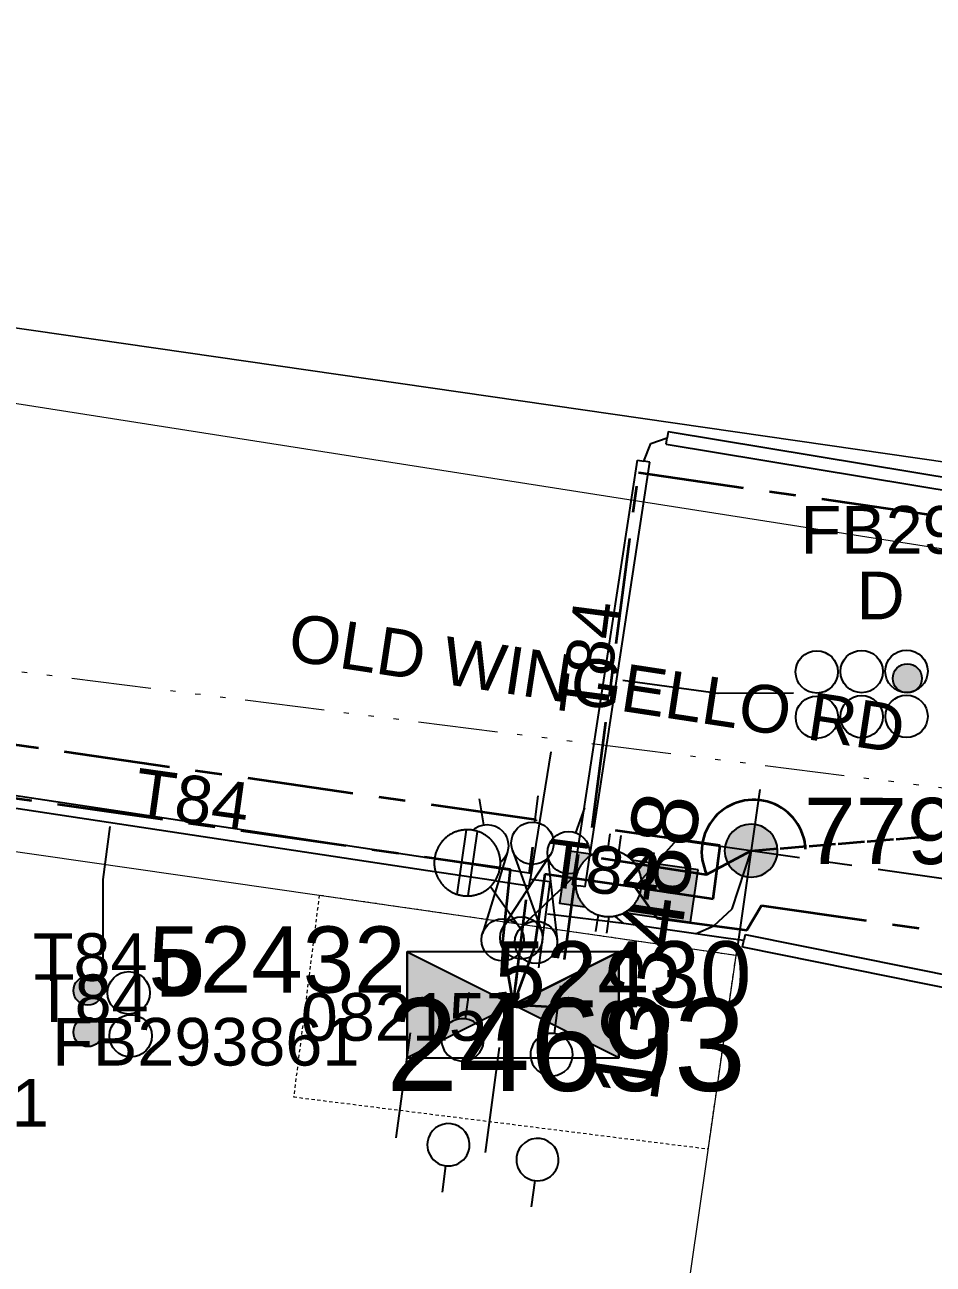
# Model space of a CAD drawing. Header units: metres. Extents: x 244561 to 254068, y 6159332 to 6162744.
# Drawn here: x 251687.08 to 251721.39, y 6162107.33 to 6162154.14 of the extents above; entities that cross this region are included whole.
import ezdxf
from ezdxf.enums import TextEntityAlignment as Align

# ---------------------------------------------------------------- set-up
doc = ezdxf.new("R2010")
doc.units = ezdxf.units.M
for name, pattern in [('Cable Exist OH', [1, 1, 0]), ('Cable Exist UG', [7, 4, -1, 1, -1]), ('DASHED', [19.05, 12.7, -6.35]), ('HIDDEN2', [0.1875, 0.125, -0.0625]), ('PHANTOMX2', [6.6, 3, -0.75, 0.2, -0.75, 0.2, -0.75, 0.2, -0.75])]:
    doc.linetypes.add(name, pattern=pattern)
doc.layers.get('0').update_dxf_attribs({"color": 6})
for name, color, linetype, lineweight in [('_User_HV_Exist', 1, 'Continuous', 35), ('_User_LV_Exist', 5, 'Continuous', 35), ('Cadastre Developer_SP_NEW', 92, 'Continuous', 15), ('Cadastre Land Parcels_SP_EXT', 118, 'Continuous', 15), ('Cadastre Other Property_SP_EXT', 138, 'DASHED', 15), ('Cadastre Roads_SP_EXT', 218, 'Continuous', 15), ('Mains_HV_EXT', 13, 'Continuous', 25), ('Mains_LV_EXT', 163, 'Continuous', 25), ('Mains_LV_SL_EXT', 135, 'Continuous', 25), ('Services_SP_EXT', 42, 'PHANTOMX2', 20)]:
    doc.layers.add(name, color=color, linetype=linetype, lineweight=lineweight)
for name, color, linetype in [('Duct_SP_EXT', 30, 'Continuous'), ('Equip_HV_EXT', 7, 'Continuous'), ('Equip_LV_EXT', 7, 'Continuous'), ('Sub_SP_EXT', 7, 'Continuous'), ('SupportsOH_SP_TR_HV_LV_SL_EXT', 7, 'Continuous'), ('SupportsUG_SP_LV_EXT', 7, 'Continuous'), ('Trench_SP_EXT', 7, 'Continuous')]:
    doc.layers.add(name, color=color, linetype=linetype)
doc.layers.add('UNKNOWN_FEATURES', color=1, linetype='DASHED', plot=False)
doc.styles.add('iecARIAL', font='arial.ttf', dxfattribs={"height": 2})
doc.styles.add('POLE_LABEL', font='arial.ttf', dxfattribs={"height": 2})
doc.styles.get("Standard").update_dxf_attribs({"font": 'arial.ttf'})
doc.styles.add('SWITCH_LABEL', font='arial.ttf', dxfattribs={"height": 2})

# ---------------------------------------------------------------- blocks, each defined once
blk = doc.blocks.new('SUB_PADMOUNT_EXT')
at = {"ltscale": 10}
h = blk.add_hatch(color=256, dxfattribs=at)
h.dxf.hatch_style = 1
h.paths.add_polyline_path([(4, -2), (0, 0), (4, 2)])
h.paths.add_polyline_path([(-4, -2), (-4, 2), (0, 0)])
blk.add_line((4, 2), (-4, -2))
blk.add_lwpolyline([(-4, -2), (4, -2), (4, 2), (-4, 2)], close=True)
at = {"ltscale": 10, "flags": 128}
for points in [[(-4, -2), (-4, 2), (0, 0)], [(4, -2), (0, 0), (4, 2)]]:
    blk.add_lwpolyline(points, close=True, dxfattribs=at)
at = {"flags": 8}
blk.add_attdef('ASSET_NUM', text='', height=2.5, dxfattribs=at).set_placement((0, 5), align=Align.MIDDLE_CENTER)
for tag, flags, p in [('STREET_CODE', 9, (1.5, 0)), ('OPERATING_VOLTAGE', 9, (1.5, -0.4)), ('NO_PHASES', 9, (1.5, -0.2)), ('ORIENTATION', 9, (1.5, -0.6)), ('OWNED_BY', 9, (1.5, -0.8)), ('OPERATED_BY', 9, (1.5, -1)), ('CONSTRUCTED_VOLTAGE', 9, (1.5, -1.4)), ('MAINTAINED_BY', 9, (1.5, -1.2)), ('SECONDARY_VOLTAGE', 9, (1.5, -1.6)), ('STATE', 9, (1.5, -1.8)), ('SUBSTATION_TYPE', 9, (1.5, -2.2)), ('USAGE', 9, (1.5, -2.4)), ('PARENT', 9, (1.5, -2)), ('SUBURB', 9, (1.5, -2.8)), ('LEGEND', 9, (1.5, -2.6)), ('STREETNAME', 9, (1.5, -3)), ('LOCATION', 9, (1.5, -3.2)), ('Z', 1, (1.5, -3.6)), ('NOTES', 9, (1.5, -3.4))]:
    blk.add_attdef(tag, text='', height=0.2, dxfattribs=dict(flags=flags)).set_placement(p, align=Align.MIDDLE_LEFT)
blk = doc.blocks.new('PILLAR_EXT')
blk.add_hatch(color=256).paths.add_polyline_path([(-2.5, 1), (-2.5, -1), (2.5, -1), (2.5, 1)])
for p, q in [((0, 1), (0, -1)), ((-2.5, 0), (2.5, 0))]:
    blk.add_line(p, q)
at = {"ltscale": 10}
blk.add_line((2.5, 0), (-2.5, 0), dxfattribs=at)
blk.add_lwpolyline([(-2.5, -1), (-1.25, -1), (1.25, -1), (2.5, -1), (2.5, 1), (-2.5, 1)], close=True)
at = {"width": 0.9, "flags": 8}
blk.add_attdef('ASSET_NUM', text='', height=2, rotation=90, dxfattribs=at).set_placement((-2, 4), align=Align.MIDDLE_LEFT)
for tag, p, flags in [('OWNED_BY', (0, -0.2), 9), ('STATE', (0, -0.4), 9), ('SUPPORT_TYPE', (0, -0.6), 9), ('USAGE', (0, -0.8), 9), ('LEGEND', (0, -1), 9), ('LOCATION', (0, -1.2), 9), ('NOTES', (0, -1.4), 9), ('PARENT', (0, -1.6), 9), ('STREETNAME', (0, -1.8), 9), ('SUBURB', (0, -2), 1)]:
    blk.add_attdef(tag, p, '', height=0.2, dxfattribs=dict(flags=flags))
blk = doc.blocks.new('DUCT_EXT')
blk.add_circle((0, 0.8), 0.8)
at = {"flags": 1}
blk.add_attdef('Z', (0, 0), '', height=0.2, dxfattribs=at)
at = {"flags": 9}
for tag, p in [('DUCT_CODE', (0, 0)), ('XSECT_TYPE', (0, -0.2)), ('FB_REFERENCE', (0, -0.4)), ('STATE', (0, -0.6)), ('NOTES', (0, -0.8))]:
    blk.add_attdef(tag, text='', height=0.2, dxfattribs=at).set_placement(p, align=Align.MIDDLE_LEFT)
blk = doc.blocks.new('POLE_EXT')
blk.add_hatch(color=256).paths.add_polyline_path([(-1, 0, 1), (1, 0, 1)])
blk.add_lwpolyline([(-1, 0, 1), (1, 0, 1)], format="xyb", close=True)
at = {"flags": 8}
blk.add_attdef('pNumber', text='', height=2, dxfattribs=at).set_placement((2.5, 2.5), align=Align.MIDDLE_CENTER)
at = {"style": 'POLE_LABEL', "flags": 9}
for tag, p in [('STRUCTURE_PLANT_NUMBER', (1.355, 0.028)), ('STREET_CODE', (1.355, -0.2))]:
    blk.add_attdef(tag, text='', height=0.2, dxfattribs=at).set_placement(p, align=Align.MIDDLE_LEFT)
at = {"flags": 9}
for tag, p in [('OWNED_BY', (1.355, -0.4)), ('SPECIAL_USE', (1.355, -0.8)), ('STATE', (1.355, -1)), ('PARENT', (1.355, -0.6)), ('cLV', (1.355, -1.4)), ('USAGE', (1.355, -1.2)), ('hDepth', (1.355, -1.6)), ('hDia', (1.355, -1.8)), ('cHV', (1.355, -2)), ('LBRACKET', (1.355, -2.2)), ('LExisting', (1.355, -2.4)), ('LANTNUMBER', (1.355, -2.6)), ('LOther', (1.355, -2.8)), ('LRemove', (1.355, -3)), ('LEGEND', (1.355, -3.2)), ('cLinedev', (1.355, -3.4)), ('pExisting', (1.355, -3.8)), ('LOCATION', (1.355, -3.6)), ('PFNUMBER', (1.355, -4)), ('NEWPFNUMBER', (1.355, -4.2)), ('pFooting', (1.355, -4.4)), ('pNew', (1.355, -4.6)), ('pRelocate', (1.355, -5)), ('pRemove', (1.355, -5.2)), ('pReplace', (1.355, -5.4)), ('pStay', (1.355, -5.6)), ('cspan', (1.355, -6)), ('pType', (1.355, -5.8)), ('STREETNAME', (1.355, -6.2)), ('SUBURB', (1.355, -6.4)), ('NOTES', (1.355, -6.6)), ('OPERATED_BY', (1.355, -7.014)), ('MAINTAINED_BY', (1.355, -6.814))]:
    blk.add_attdef(tag, text='', height=0.2, dxfattribs=at).set_placement(p, align=Align.MIDDLE_LEFT)
at = {"flags": 1}
blk.add_attdef('Z', (1.355, -7.328), '', height=0.2, dxfattribs=at)
blk = doc.blocks.new('LV_UG_DFUSE_CLOSED_EXT')
for points in [[(5.04, 0.726), (2.156, -0.717)], [(5.049, -0.707), (2.156, 0.717)], [(1, 0), (0, 0)], [(6.2, 0.013), (7.2, 0.013)]]:
    blk.add_lwpolyline(points)
for centre in [(1.8, 0), (5.4, 0.011)]:
    blk.add_circle(centre, 0.8)
at = {"flags": 9}
for tag, p in [('ACTUAL_STATUS', (0, 0)), ('CONSTRUCTED_VOLTAGE', (0, -0.2)), ('NO_PHASES', (0, -0.4)), ('OPERATING_VOLTAGE', (0, -0.6)), ('ORIENTATION', (0, -0.8)), ('STATE', (0, -1)), ('SWITCH_TYPE', (0, -1.2)), ('USAGE', (0, -1.4)), ('NOTES', (0, -1.6))]:
    blk.add_attdef(tag, text='', height=0.2, dxfattribs=at).set_placement(p, align=Align.MIDDLE_LEFT)
at = {"flags": 1}
blk.add_attdef('Z', (0, 0), '', height=0.2, dxfattribs=at)
blk = doc.blocks.new('LV_UG_LINKS_OPEN_EXT')
at = {"layer": 'Equip_LV_EXT'}
for tag, height, flags, p in [('ACTUAL_STATUS', 0.167, 9, (3.167, -1.667)), ('CONSTRUCTED_VOLTAGE', 0.167, 9, (3.167, -1.833)), ('NO_PHASES', 0.167, 9, (3.167, -2)), ('OPERATING_VOLTAGE', 0.2, 9, (3, -2.6)), ('ORIENTATION', 0.2, 9, (3, -2.8)), ('STATE', 0.2, 9, (3, -3)), ('SWITCH_TYPE', 0.2, 9, (3, -3.2)), ('OWNED_BY', 0.2, 9, (3, -3.8)), ('USAGE', 0.2, 9, (3, -3.4)), ('NOTES', 0.2, 9, (3, -3.6)), ('OPERATED_BY', 0.2, 9, (3, -4)), ('MAINTAINED_BY', 0.2, 9, (3, -4.2)), ('TYPE', 0.2, 9, (3, -4.6)), ('NUMBER_OF_PHASES', 0.2, 9, (3, -4.4)), ('Z', 0.2, 1, (3, -4.8))]:
    blk.add_attdef(tag, text='', height=height, dxfattribs=dict(at, flags=flags)).set_placement(p, align=Align.MIDDLE_LEFT)
blk.add_wipeout([(4, 1.25), (3.969, 1.25), (3.939, 1.248), (3.908, 1.247), (3.877, 1.244), (3.847, 1.241), (3.817, 1.236), (3.786, 1.232), (3.756, 1.226), (3.726, 1.22), (3.696, 1.213), (3.667, 1.205), (3.637, 1.196), (3.608, 1.187), (3.579, 1.177), (3.55, 1.166), (3.522, 1.155), (3.493, 1.143), (3.466, 1.13), (3.438, 1.117), (3.411, 1.102), (3.384, 1.088), (3.357, 1.072), (3.331, 1.056), (3.306, 1.039), (3.28, 1.022), (3.255, 1.004), (3.231, 0.985), (3.207, 0.966), (3.184, 0.947), (3.161, 0.926), (3.138, 0.905), (3.116, 0.884), (3.095, 0.862), (3.074, 0.839), (3.053, 0.816), (3.034, 0.793), (3.015, 0.769), (2.996, 0.745), (2.978, 0.72), (2.961, 0.694), (2.944, 0.669), (2.928, 0.643), (2.912, 0.616), (2.898, 0.589), (2.883, 0.562), (2.87, 0.534), (2.857, 0.507), (2.845, 0.478), (2.834, 0.45), (2.823, 0.421), (2.813, 0.392), (2.804, 0.363), (2.795, 0.333), (2.787, 0.304), (2.78, 0.274), (2.774, 0.244), (2.768, 0.214), (2.764, 0.183), (2.759, 0.153), (2.756, 0.123), (2.753, 0.092), (2.752, 0.061), (2.75, 0.031), (2.75, 0), (2.75, -0.031), (2.752, -0.061), (2.753, -0.092), (2.756, -0.123), (2.759, -0.153), (2.764, -0.183), (2.768, -0.214), (2.774, -0.244), (2.78, -0.274), (2.787, -0.304), (2.795, -0.333), (2.804, -0.363), (2.813, -0.392), (2.823, -0.421), (2.834, -0.45), (2.845, -0.478), (2.857, -0.507), (2.87, -0.534), (2.883, -0.562), (2.898, -0.589), (2.912, -0.616), (2.928, -0.643), (2.944, -0.669), (2.961, -0.694), (2.978, -0.72), (2.996, -0.745), (3.015, -0.769), (3.034, -0.793), (3.053, -0.816), (3.074, -0.839), (3.095, -0.862), (3.116, -0.884), (3.138, -0.905), (3.161, -0.926), (3.184, -0.947), (3.207, -0.966), (3.231, -0.985), (3.255, -1.004), (3.28, -1.022), (3.306, -1.039), (3.331, -1.056), (3.357, -1.072), (3.384, -1.088), (3.411, -1.102), (3.438, -1.117), (3.466, -1.13), (3.493, -1.143), (3.522, -1.155), (3.55, -1.166), (3.579, -1.177), (3.608, -1.187), (3.637, -1.196), (3.667, -1.205), (3.696, -1.213), (3.726, -1.22), (3.756, -1.226), (3.786, -1.232), (3.817, -1.236), (3.847, -1.241), (3.877, -1.244), (3.908, -1.247), (3.939, -1.248), (3.969, -1.25), (4, -1.25), (4.031, -1.25), (4.061, -1.248), (4.092, -1.247), (4.123, -1.244), (4.153, -1.241), (4.183, -1.236), (4.214, -1.232), (4.244, -1.226), (4.274, -1.22), (4.304, -1.213), (4.333, -1.205), (4.363, -1.196), (4.392, -1.187), (4.421, -1.177), (4.45, -1.166), (4.478, -1.155), (4.507, -1.143), (4.534, -1.13), (4.562, -1.117), (4.589, -1.102), (4.616, -1.088), (4.643, -1.072), (4.669, -1.056), (4.694, -1.039), (4.72, -1.022), (4.745, -1.004), (4.769, -0.985), (4.793, -0.966), (4.816, -0.947), (4.839, -0.926), (4.862, -0.905), (4.884, -0.884), (4.905, -0.862), (4.926, -0.839), (4.947, -0.816), (4.966, -0.793), (4.985, -0.769), (5.004, -0.745), (5.022, -0.72), (5.039, -0.694), (5.056, -0.669), (5.072, -0.643), (5.088, -0.616), (5.102, -0.589), (5.117, -0.562), (5.13, -0.534), (5.143, -0.507), (5.155, -0.478), (5.166, -0.45), (5.177, -0.421), (5.187, -0.392), (5.196, -0.363), (5.205, -0.333), (5.213, -0.304), (5.22, -0.274), (5.226, -0.244), (5.232, -0.214), (5.236, -0.183), (5.241, -0.153), (5.244, -0.123), (5.247, -0.092), (5.248, -0.061), (5.25, -0.031), (5.25, 0), (5.25, 0.031), (5.248, 0.061), (5.247, 0.092), (5.244, 0.123), (5.241, 0.153), (5.236, 0.183), (5.232, 0.214), (5.226, 0.244), (5.22, 0.274), (5.213, 0.304), (5.205, 0.333), (5.196, 0.363), (5.187, 0.392), (5.177, 0.421), (5.166, 0.45), (5.155, 0.478), (5.143, 0.507), (5.13, 0.534), (5.117, 0.562), (5.102, 0.589), (5.088, 0.616), (5.072, 0.643), (5.056, 0.669), (5.039, 0.694), (5.022, 0.72), (5.004, 0.745), (4.985, 0.769), (4.966, 0.793), (4.947, 0.816), (4.926, 0.839), (4.905, 0.862), (4.884, 0.884), (4.862, 0.905), (4.839, 0.926), (4.816, 0.947), (4.793, 0.966), (4.769, 0.985), (4.745, 1.004), (4.72, 1.022), (4.694, 1.039), (4.669, 1.056), (4.643, 1.072), (4.616, 1.088), (4.589, 1.102), (4.562, 1.117), (4.534, 1.13), (4.507, 1.143), (4.478, 1.155), (4.45, 1.166), (4.421, 1.177), (4.392, 1.187), (4.363, 1.196), (4.333, 1.205), (4.304, 1.213), (4.274, 1.22), (4.244, 1.226), (4.214, 1.232), (4.183, 1.236), (4.153, 1.241), (4.123, 1.244), (4.092, 1.247), (4.061, 1.248), (4.031, 1.25)]).dxf.layer = 'Equip_LV_EXT'
for p, q in [((3.792, 1.863), (3.792, 1.232)), ((4.208, 1.863), (4.208, 1.232)), ((3.792, -1.232), (3.792, -1.863)), ((4.208, -1.232), (4.208, -1.863))]:
    blk.add_line(p, q, dxfattribs=at)
at = {"layer": 'Equip_LV_EXT', "flags": 128}
blk.add_lwpolyline([(4, 1.25), (3.969, 1.25), (3.939, 1.248), (3.908, 1.247), (3.877, 1.244), (3.847, 1.241), (3.817, 1.236), (3.786, 1.232), (3.756, 1.226), (3.726, 1.22), (3.696, 1.213), (3.667, 1.205), (3.637, 1.196), (3.608, 1.187), (3.579, 1.177), (3.55, 1.166), (3.522, 1.155), (3.493, 1.143), (3.466, 1.13), (3.438, 1.117), (3.411, 1.102), (3.384, 1.088), (3.357, 1.072), (3.331, 1.056), (3.306, 1.039), (3.28, 1.022), (3.255, 1.004), (3.231, 0.985), (3.207, 0.966), (3.184, 0.947), (3.161, 0.926), (3.138, 0.905), (3.116, 0.884), (3.095, 0.862), (3.074, 0.839), (3.053, 0.816), (3.034, 0.793), (3.015, 0.769), (2.996, 0.745), (2.978, 0.72), (2.961, 0.694), (2.944, 0.669), (2.928, 0.643), (2.912, 0.616), (2.898, 0.589), (2.883, 0.562), (2.87, 0.534), (2.857, 0.507), (2.845, 0.478), (2.834, 0.45), (2.823, 0.421), (2.813, 0.392), (2.804, 0.363), (2.795, 0.333), (2.787, 0.304), (2.78, 0.274), (2.774, 0.244), (2.768, 0.214), (2.764, 0.183), (2.759, 0.153), (2.756, 0.123), (2.753, 0.092), (2.752, 0.061), (2.75, 0.031), (2.75, 0), (2.75, -0.031), (2.752, -0.061), (2.753, -0.092), (2.756, -0.123), (2.759, -0.153), (2.764, -0.183), (2.768, -0.214), (2.774, -0.244), (2.78, -0.274), (2.787, -0.304), (2.795, -0.333), (2.804, -0.363), (2.813, -0.392), (2.823, -0.421), (2.834, -0.45), (2.845, -0.478), (2.857, -0.507), (2.87, -0.534), (2.883, -0.562), (2.898, -0.589), (2.912, -0.616), (2.928, -0.643), (2.944, -0.669), (2.961, -0.694), (2.978, -0.72), (2.996, -0.745), (3.015, -0.769), (3.034, -0.793), (3.053, -0.816), (3.074, -0.839), (3.095, -0.862), (3.116, -0.884), (3.138, -0.905), (3.161, -0.926), (3.184, -0.947), (3.207, -0.966), (3.231, -0.985), (3.255, -1.004), (3.28, -1.022), (3.306, -1.039), (3.331, -1.056), (3.357, -1.072), (3.384, -1.088), (3.411, -1.102), (3.438, -1.117), (3.466, -1.13), (3.493, -1.143), (3.522, -1.155), (3.55, -1.166), (3.579, -1.177), (3.608, -1.187), (3.637, -1.196), (3.667, -1.205), (3.696, -1.213), (3.726, -1.22), (3.756, -1.226), (3.786, -1.232), (3.817, -1.236), (3.847, -1.241), (3.877, -1.244), (3.908, -1.247), (3.939, -1.248), (3.969, -1.25), (4, -1.25), (4.031, -1.25), (4.061, -1.248), (4.092, -1.247), (4.123, -1.244), (4.153, -1.241), (4.183, -1.236), (4.214, -1.232), (4.244, -1.226), (4.274, -1.22), (4.304, -1.213), (4.333, -1.205), (4.363, -1.196), (4.392, -1.187), (4.421, -1.177), (4.45, -1.166), (4.478, -1.155), (4.507, -1.143), (4.534, -1.13), (4.562, -1.117), (4.589, -1.102), (4.616, -1.088), (4.643, -1.072), (4.669, -1.056), (4.694, -1.039), (4.72, -1.022), (4.745, -1.004), (4.769, -0.985), (4.793, -0.966), (4.816, -0.947), (4.839, -0.926), (4.862, -0.905), (4.884, -0.884), (4.905, -0.862), (4.926, -0.839), (4.947, -0.816), (4.966, -0.793), (4.985, -0.769), (5.004, -0.745), (5.022, -0.72), (5.039, -0.694), (5.056, -0.669), (5.072, -0.643), (5.088, -0.616), (5.102, -0.589), (5.117, -0.562), (5.13, -0.534), (5.143, -0.507), (5.155, -0.478), (5.166, -0.45), (5.177, -0.421), (5.187, -0.392), (5.196, -0.363), (5.205, -0.333), (5.213, -0.304), (5.22, -0.274), (5.226, -0.244), (5.232, -0.214), (5.236, -0.183), (5.241, -0.153), (5.244, -0.123), (5.247, -0.092), (5.248, -0.061), (5.25, -0.031), (5.25, 0), (5.25, 0.031), (5.248, 0.061), (5.247, 0.092), (5.244, 0.123), (5.241, 0.153), (5.236, 0.183), (5.232, 0.214), (5.226, 0.244), (5.22, 0.274), (5.213, 0.304), (5.205, 0.333), (5.196, 0.363), (5.187, 0.392), (5.177, 0.421), (5.166, 0.45), (5.155, 0.478), (5.143, 0.507), (5.13, 0.534), (5.117, 0.562), (5.102, 0.589), (5.088, 0.616), (5.072, 0.643), (5.056, 0.669), (5.039, 0.694), (5.022, 0.72), (5.004, 0.745), (4.985, 0.769), (4.966, 0.793), (4.947, 0.816), (4.926, 0.839), (4.905, 0.862), (4.884, 0.884), (4.862, 0.905), (4.839, 0.926), (4.816, 0.947), (4.793, 0.966), (4.769, 0.985), (4.745, 1.004), (4.72, 1.022), (4.694, 1.039), (4.669, 1.056), (4.643, 1.072), (4.616, 1.088), (4.589, 1.102), (4.562, 1.117), (4.534, 1.13), (4.507, 1.143), (4.478, 1.155), (4.45, 1.166), (4.421, 1.177), (4.392, 1.187), (4.363, 1.196), (4.333, 1.205), (4.304, 1.213), (4.274, 1.22), (4.244, 1.226), (4.214, 1.232), (4.183, 1.236), (4.153, 1.241), (4.123, 1.244), (4.092, 1.247), (4.061, 1.248), (4.031, 1.25)], close=True, dxfattribs=at)
blk = doc.blocks.new('LV_UG_LINKS_CLOSED_EXT')
at = {"layer": 'Equip_LV_EXT'}
for tag, flags, p in [('ACTUAL_STATUS', 9, (3, -2)), ('CONSTRUCTED_VOLTAGE', 9, (3, -2.2)), ('NO_PHASES', 9, (3, -2.4)), ('OPERATING_VOLTAGE', 9, (3, -2.6)), ('ORIENTATION', 9, (3, -2.8)), ('STATE', 9, (3, -3)), ('SWITCH_TYPE', 9, (3, -3.2)), ('OWNED_BY', 9, (3, -3.8)), ('USAGE', 9, (3, -3.4)), ('NOTES', 9, (3, -3.6)), ('OPERATED_BY', 9, (3, -4)), ('MAINTAINED_BY', 9, (3, -4.2)), ('TYPE', 9, (3, -4.6)), ('NUMBER_OF_PHASES', 9, (3, -4.4)), ('Z', 1, (3, -4.8))]:
    blk.add_attdef(tag, text='', height=0.2, dxfattribs=dict(at, flags=flags)).set_placement(p, align=Align.MIDDLE_LEFT)
blk.add_wipeout([(4, 1.25), (3.969, 1.25), (3.939, 1.248), (3.908, 1.247), (3.877, 1.244), (3.847, 1.241), (3.817, 1.236), (3.786, 1.232), (3.756, 1.226), (3.726, 1.22), (3.696, 1.213), (3.667, 1.205), (3.637, 1.196), (3.608, 1.187), (3.579, 1.177), (3.55, 1.166), (3.522, 1.155), (3.493, 1.143), (3.466, 1.13), (3.438, 1.117), (3.411, 1.102), (3.384, 1.088), (3.357, 1.072), (3.331, 1.056), (3.306, 1.039), (3.28, 1.022), (3.255, 1.004), (3.231, 0.985), (3.207, 0.966), (3.184, 0.947), (3.161, 0.926), (3.138, 0.905), (3.116, 0.884), (3.095, 0.862), (3.074, 0.839), (3.053, 0.816), (3.034, 0.793), (3.015, 0.769), (2.996, 0.745), (2.978, 0.72), (2.961, 0.694), (2.944, 0.669), (2.928, 0.643), (2.912, 0.616), (2.898, 0.589), (2.883, 0.562), (2.87, 0.534), (2.857, 0.507), (2.845, 0.478), (2.834, 0.45), (2.823, 0.421), (2.813, 0.392), (2.804, 0.363), (2.795, 0.333), (2.787, 0.304), (2.78, 0.274), (2.774, 0.244), (2.768, 0.214), (2.764, 0.183), (2.759, 0.153), (2.756, 0.123), (2.753, 0.092), (2.752, 0.061), (2.75, 0.031), (2.75, 0), (2.75, -0.031), (2.752, -0.061), (2.753, -0.092), (2.756, -0.123), (2.759, -0.153), (2.764, -0.183), (2.768, -0.214), (2.774, -0.244), (2.78, -0.274), (2.787, -0.304), (2.795, -0.333), (2.804, -0.363), (2.813, -0.392), (2.823, -0.421), (2.834, -0.45), (2.845, -0.478), (2.857, -0.507), (2.87, -0.534), (2.883, -0.562), (2.898, -0.589), (2.912, -0.616), (2.928, -0.643), (2.944, -0.669), (2.961, -0.694), (2.978, -0.72), (2.996, -0.745), (3.015, -0.769), (3.034, -0.793), (3.053, -0.816), (3.074, -0.839), (3.095, -0.862), (3.116, -0.884), (3.138, -0.905), (3.161, -0.926), (3.184, -0.947), (3.207, -0.966), (3.231, -0.985), (3.255, -1.004), (3.28, -1.022), (3.306, -1.039), (3.331, -1.056), (3.357, -1.072), (3.384, -1.088), (3.411, -1.102), (3.438, -1.117), (3.466, -1.13), (3.493, -1.143), (3.522, -1.155), (3.55, -1.166), (3.579, -1.177), (3.608, -1.187), (3.637, -1.196), (3.667, -1.205), (3.696, -1.213), (3.726, -1.22), (3.756, -1.226), (3.786, -1.232), (3.817, -1.236), (3.847, -1.241), (3.877, -1.244), (3.908, -1.247), (3.939, -1.248), (3.969, -1.25), (4, -1.25), (4.031, -1.25), (4.061, -1.248), (4.092, -1.247), (4.123, -1.244), (4.153, -1.241), (4.183, -1.236), (4.214, -1.232), (4.244, -1.226), (4.274, -1.22), (4.304, -1.213), (4.333, -1.205), (4.363, -1.196), (4.392, -1.187), (4.421, -1.177), (4.45, -1.166), (4.478, -1.155), (4.507, -1.143), (4.534, -1.13), (4.562, -1.117), (4.589, -1.102), (4.616, -1.088), (4.643, -1.072), (4.669, -1.056), (4.694, -1.039), (4.72, -1.022), (4.745, -1.004), (4.769, -0.985), (4.793, -0.966), (4.816, -0.947), (4.839, -0.926), (4.862, -0.905), (4.884, -0.884), (4.905, -0.862), (4.926, -0.839), (4.947, -0.816), (4.966, -0.793), (4.985, -0.769), (5.004, -0.745), (5.022, -0.72), (5.039, -0.694), (5.056, -0.669), (5.072, -0.643), (5.088, -0.616), (5.102, -0.589), (5.117, -0.562), (5.13, -0.534), (5.143, -0.507), (5.155, -0.478), (5.166, -0.45), (5.177, -0.421), (5.187, -0.392), (5.196, -0.363), (5.205, -0.333), (5.213, -0.304), (5.22, -0.274), (5.226, -0.244), (5.232, -0.214), (5.236, -0.183), (5.241, -0.153), (5.244, -0.123), (5.247, -0.092), (5.248, -0.061), (5.25, -0.031), (5.25, 0), (5.25, 0.031), (5.248, 0.061), (5.247, 0.092), (5.244, 0.123), (5.241, 0.153), (5.236, 0.183), (5.232, 0.214), (5.226, 0.244), (5.22, 0.274), (5.213, 0.304), (5.205, 0.333), (5.196, 0.363), (5.187, 0.392), (5.177, 0.421), (5.166, 0.45), (5.155, 0.478), (5.143, 0.507), (5.13, 0.534), (5.117, 0.562), (5.102, 0.589), (5.088, 0.616), (5.072, 0.643), (5.056, 0.669), (5.039, 0.694), (5.022, 0.72), (5.004, 0.745), (4.985, 0.769), (4.966, 0.793), (4.947, 0.816), (4.926, 0.839), (4.905, 0.862), (4.884, 0.884), (4.862, 0.905), (4.839, 0.926), (4.816, 0.947), (4.793, 0.966), (4.769, 0.985), (4.745, 1.004), (4.72, 1.022), (4.694, 1.039), (4.669, 1.056), (4.643, 1.072), (4.616, 1.088), (4.589, 1.102), (4.562, 1.117), (4.534, 1.13), (4.507, 1.143), (4.478, 1.155), (4.45, 1.166), (4.421, 1.177), (4.392, 1.187), (4.363, 1.196), (4.333, 1.205), (4.304, 1.213), (4.274, 1.22), (4.244, 1.226), (4.214, 1.232), (4.183, 1.236), (4.153, 1.241), (4.123, 1.244), (4.092, 1.247), (4.061, 1.248), (4.031, 1.25)]).dxf.layer = 'Equip_LV_EXT'
for p, q in [((3.792, 1.232), (3.792, -1.232)), ((4.208, 1.232), (4.208, -1.232))]:
    blk.add_line(p, q, dxfattribs=at)
at = {"layer": 'Equip_LV_EXT', "flags": 128}
blk.add_lwpolyline([(4, 1.25), (3.969, 1.25), (3.939, 1.248), (3.908, 1.247), (3.877, 1.244), (3.847, 1.241), (3.817, 1.236), (3.786, 1.232), (3.756, 1.226), (3.726, 1.22), (3.696, 1.213), (3.667, 1.205), (3.637, 1.196), (3.608, 1.187), (3.579, 1.177), (3.55, 1.166), (3.522, 1.155), (3.493, 1.143), (3.466, 1.13), (3.438, 1.117), (3.411, 1.102), (3.384, 1.088), (3.357, 1.072), (3.331, 1.056), (3.306, 1.039), (3.28, 1.022), (3.255, 1.004), (3.231, 0.985), (3.207, 0.966), (3.184, 0.947), (3.161, 0.926), (3.138, 0.905), (3.116, 0.884), (3.095, 0.862), (3.074, 0.839), (3.053, 0.816), (3.034, 0.793), (3.015, 0.769), (2.996, 0.745), (2.978, 0.72), (2.961, 0.694), (2.944, 0.669), (2.928, 0.643), (2.912, 0.616), (2.898, 0.589), (2.883, 0.562), (2.87, 0.534), (2.857, 0.507), (2.845, 0.478), (2.834, 0.45), (2.823, 0.421), (2.813, 0.392), (2.804, 0.363), (2.795, 0.333), (2.787, 0.304), (2.78, 0.274), (2.774, 0.244), (2.768, 0.214), (2.764, 0.183), (2.759, 0.153), (2.756, 0.123), (2.753, 0.092), (2.752, 0.061), (2.75, 0.031), (2.75, 0), (2.75, -0.031), (2.752, -0.061), (2.753, -0.092), (2.756, -0.123), (2.759, -0.153), (2.764, -0.183), (2.768, -0.214), (2.774, -0.244), (2.78, -0.274), (2.787, -0.304), (2.795, -0.333), (2.804, -0.363), (2.813, -0.392), (2.823, -0.421), (2.834, -0.45), (2.845, -0.478), (2.857, -0.507), (2.87, -0.534), (2.883, -0.562), (2.898, -0.589), (2.912, -0.616), (2.928, -0.643), (2.944, -0.669), (2.961, -0.694), (2.978, -0.72), (2.996, -0.745), (3.015, -0.769), (3.034, -0.793), (3.053, -0.816), (3.074, -0.839), (3.095, -0.862), (3.116, -0.884), (3.138, -0.905), (3.161, -0.926), (3.184, -0.947), (3.207, -0.966), (3.231, -0.985), (3.255, -1.004), (3.28, -1.022), (3.306, -1.039), (3.331, -1.056), (3.357, -1.072), (3.384, -1.088), (3.411, -1.102), (3.438, -1.117), (3.466, -1.13), (3.493, -1.143), (3.522, -1.155), (3.55, -1.166), (3.579, -1.177), (3.608, -1.187), (3.637, -1.196), (3.667, -1.205), (3.696, -1.213), (3.726, -1.22), (3.756, -1.226), (3.786, -1.232), (3.817, -1.236), (3.847, -1.241), (3.877, -1.244), (3.908, -1.247), (3.939, -1.248), (3.969, -1.25), (4, -1.25), (4.031, -1.25), (4.061, -1.248), (4.092, -1.247), (4.123, -1.244), (4.153, -1.241), (4.183, -1.236), (4.214, -1.232), (4.244, -1.226), (4.274, -1.22), (4.304, -1.213), (4.333, -1.205), (4.363, -1.196), (4.392, -1.187), (4.421, -1.177), (4.45, -1.166), (4.478, -1.155), (4.507, -1.143), (4.534, -1.13), (4.562, -1.117), (4.589, -1.102), (4.616, -1.088), (4.643, -1.072), (4.669, -1.056), (4.694, -1.039), (4.72, -1.022), (4.745, -1.004), (4.769, -0.985), (4.793, -0.966), (4.816, -0.947), (4.839, -0.926), (4.862, -0.905), (4.884, -0.884), (4.905, -0.862), (4.926, -0.839), (4.947, -0.816), (4.966, -0.793), (4.985, -0.769), (5.004, -0.745), (5.022, -0.72), (5.039, -0.694), (5.056, -0.669), (5.072, -0.643), (5.088, -0.616), (5.102, -0.589), (5.117, -0.562), (5.13, -0.534), (5.143, -0.507), (5.155, -0.478), (5.166, -0.45), (5.177, -0.421), (5.187, -0.392), (5.196, -0.363), (5.205, -0.333), (5.213, -0.304), (5.22, -0.274), (5.226, -0.244), (5.232, -0.214), (5.236, -0.183), (5.241, -0.153), (5.244, -0.123), (5.247, -0.092), (5.248, -0.061), (5.25, -0.031), (5.25, 0), (5.25, 0.031), (5.248, 0.061), (5.247, 0.092), (5.244, 0.123), (5.241, 0.153), (5.236, 0.183), (5.232, 0.214), (5.226, 0.244), (5.22, 0.274), (5.213, 0.304), (5.205, 0.333), (5.196, 0.363), (5.187, 0.392), (5.177, 0.421), (5.166, 0.45), (5.155, 0.478), (5.143, 0.507), (5.13, 0.534), (5.117, 0.562), (5.102, 0.589), (5.088, 0.616), (5.072, 0.643), (5.056, 0.669), (5.039, 0.694), (5.022, 0.72), (5.004, 0.745), (4.985, 0.769), (4.966, 0.793), (4.947, 0.816), (4.926, 0.839), (4.905, 0.862), (4.884, 0.884), (4.862, 0.905), (4.839, 0.926), (4.816, 0.947), (4.793, 0.966), (4.769, 0.985), (4.745, 1.004), (4.72, 1.022), (4.694, 1.039), (4.669, 1.056), (4.643, 1.072), (4.616, 1.088), (4.589, 1.102), (4.562, 1.117), (4.534, 1.13), (4.507, 1.143), (4.478, 1.155), (4.45, 1.166), (4.421, 1.177), (4.392, 1.187), (4.363, 1.196), (4.333, 1.205), (4.304, 1.213), (4.274, 1.22), (4.244, 1.226), (4.214, 1.232), (4.183, 1.236), (4.153, 1.241), (4.123, 1.244), (4.092, 1.247), (4.061, 1.248), (4.031, 1.25)], close=True, dxfattribs=at)
blk = doc.blocks.new('SWG_HOLEC_SU_EXT')
blk.add_line((1.8, -2), (5.8, -2))
for points in [[(1.8, -0.8, 1), (1.8, 0.8, 1)], [(5.8, -0.8, 1), (5.8, 0.8, 1)]]:
    blk.add_lwpolyline(points, format="xyb", close=True)
for points in [[(1, 0), (0, 0)], [(6.6, 0), (7.6, 0)]]:
    blk.add_lwpolyline(points)
at = {"style": 'SWITCH_LABEL', "flags": 8}
blk.add_attdef('ASSET_NUM', text='', height=2.5, rotation=179.9544, dxfattribs=at).set_placement((-2.4, 0), align=Align.MIDDLE_LEFT)
at = {"flags": 1}
blk.add_attdef('Z', (0, 0), '', height=0.2, dxfattribs=at)
at = {"flags": 9}
for tag, p in [('ACTUAL_STATUS', (0, -0.4)), ('OPERATING_VOLTAGE', (0, -1)), ('CONSTRUCTED_VOLTAGE', (0, -0.6)), ('NO_PHASES', (0, -0.8)), ('ORIENTATION', (0, -1.2)), ('OWNED_BY', (0, -1.4)), ('STATE', (0, -1.8)), ('PARENT', (0, -1.6)), ('SWITCH_TYPE', (0, -2)), ('USAGE', (0, -2.2)), ('LOCATION', (0, -2.4)), ('STREETNAME', (0, -2.6)), ('SUBURB', (0, -2.8)), ('NOTES', (0, -3))]:
    blk.add_attdef(tag, text='', height=0.2, dxfattribs=at).set_placement(p, align=Align.MIDDLE_LEFT)
at = {"style": 'SWITCH_LABEL', "flags": 9}
blk.add_attdef('STREET_CODE', text='', height=0.2, dxfattribs=at).set_placement((0, -0.2), align=Align.MIDDLE_LEFT)
blk = doc.blocks.new('CABLE_LARGE_EXT')
h = blk.add_hatch(color=256)
edge = h.paths.add_edge_path()
edge.add_arc((0, 0.55), 0.55, 0, 360)
blk.add_circle((0, 0.55), 0.55)
at = {"flags": 1}
blk.add_attdef('Z', (0, 0), '', height=0.2, dxfattribs=at)
at = {"flags": 9}
for tag, p in [('COND_CODE', (0, 0)), ('STATE', (0, -0.4)), ('FB_REFERENCE', (0, -0.2)), ('XSECT_SIZE', (0, -0.6)), ('NOTES', (0, -0.8))]:
    blk.add_attdef(tag, text='', height=0.2, dxfattribs=at).set_placement(p, align=Align.MIDDLE_LEFT)

msp = doc.modelspace()

# ---------------------------------------------------------------- linework, layer by layer
at = {"layer": '_User_HV_Exist', "linetype": 'Cable Exist OH'}
msp.add_lwpolyline([(251714.5148, 6162122.9445), (251770.588, 6162127.4472)], dxfattribs=at)
at = {"layer": '_User_HV_Exist', "linetype": 'Continuous'}
msp.add_lwpolyline([(251716.5757, 6162122.9965, 1.2256304), (251712.8445, 6162122.0419)], format="xyb", dxfattribs=at)
at = {"layer": 'Cadastre Developer_SP_NEW', "linetype": 'Continuous'}
msp.add_lwpolyline([(251814.3336, 6162126.954), (251632.504, 6162306.1651), (251611.2525, 6162156.6788), (251616.2355, 6162155.9899), (251615.7992, 6162152.9211), (251812.0169, 6162124.6039), (251814.3336, 6162126.954)], close=True, dxfattribs=at)
at = {"layer": 'Cadastre Land Parcels_SP_EXT', "linetype": 'Continuous'}
for points in [[(251814.3336, 6162126.954), (251632.504, 6162306.1651), (251611.2525, 6162156.6788), (251616.2355, 6162155.9899), (251615.7992, 6162152.9211), (251812.0169, 6162124.6039), (251814.3336, 6162126.954)], [(251615.7992, 6162152.9211), (251615.5275, 6162151.0101), (251647.4028, 6162146.0117), (251675.6015, 6162141.5899), (251822.9262, 6162118.4847), (251814.3336, 6162126.954), (251812.0169, 6162124.6039), (251615.7992, 6162152.9211)], [(251713.9453, 6162118.9853), (251678.8419, 6162124.0344), (251674.3099, 6162120.6435), (251672.1496, 6162105.6435), (251710.848, 6162097.4519), (251713.9453, 6162118.9853)]]:
    msp.add_lwpolyline(points, close=True, dxfattribs=at)
at = {"layer": 'Cadastre Other Property_SP_EXT', "linetype": 'HIDDEN2'}
msp.add_lwpolyline([(251713.9453, 6162118.9854), (251698.198, 6162121.2573), (251697.233, 6162113.6464), (251712.8948, 6162111.6821), (251713.9453, 6162118.9854)], close=True, dxfattribs=at)
at = {"layer": 'Duct_SP_EXT'}
for p, q in [((251711.3833, 6162138.774), (251711.344, 6162138.5372)), ((251711.3833, 6162138.774), (251742.4807, 6162133.617)), ((251711.3047, 6162138.3005), (251711.344, 6162138.5372)), ((251711.3047, 6162138.3005), (251742.4114, 6162133.142)), ((251710.2189, 6162137.6957), (251710.4561, 6162137.6594)), ((251710.6934, 6162137.6231), (251710.4561, 6162137.6594)), ((251706.135, 6162121.6234), (251706.1708, 6162121.8607)), ((251706.2065, 6162122.098), (251706.1708, 6162121.8607)), ((251714.1912, 6162119.3146), (251714.2387, 6162119.5498)), ((251714.2863, 6162119.7851), (251714.2387, 6162119.5498)), ((251714.2863, 6162119.7851), (251742.8282, 6162114.0136)), ((251714.1912, 6162119.3146), (251742.7331, 6162113.5432))]:
    msp.add_line(p, q, dxfattribs=at)
for points in [[(251716.112, 6162128.8936), (251713.2726, 6162128.8851), (251709.665, 6162129.3769)], [(251690.0342, 6162118.5331), (251690.035, 6162121.8521), (251690.306, 6162123.8564)]]:
    msp.add_lwpolyline(points, dxfattribs=at)
at = {"layer": 'Mains_HV_EXT', "linetype": 'Cable Exist OH'}
msp.add_lwpolyline([(251714.5148, 6162122.9445), (251770.588, 6162127.4472)], dxfattribs=at)
at = {"layer": 'Mains_HV_EXT', "linetype": 'Continuous'}
msp.add_lwpolyline([(251716.5757, 6162122.9965, 1.2256304), (251712.8445, 6162122.0419)], format="xyb", dxfattribs=at)
at = {"layer": 'Trench_SP_EXT', "linetype": 'Cable Exist UG'}
for points in [[(251710.4561, 6162137.6593), (251710.7307, 6162138.3191), (251710.7307, 6162138.3191), (251711.344, 6162138.5372)], [(251712.4174, 6162119.8082), (251713.1015, 6162120.1083), (251713.1015, 6162120.1083), (251713.7966, 6162120.7428), (251714.5149, 6162122.9445)], [(251706.4979, 6162118.5159), (251706.9283, 6162121.7675), (251706.9283, 6162121.7675), (251706.1708, 6162121.8607)], [(251709.7051, 6162120.2008), (251708.0032, 6162121.6138)], [(251709.7051, 6162120.2008), (251706.8165, 6162120.5425)], [(251714.2379, 6162119.5496), (251713.6449, 6162119.6305), (251709.7051, 6162120.2008)]]:
    msp.add_lwpolyline(points, dxfattribs=at)
at = {"layer": 'UNKNOWN_FEATURES'}
for points in [[(251706.9536, 6162126.6794), (251706.1707, 6162121.8607)], [(251714.8381, 6162125.2602), (251713.9454, 6162118.9853)]]:
    msp.add_lwpolyline(points, dxfattribs=at)

# ---------------------------------------------------------------- block references
at = {"layer": 'Duct_SP_EXT'}
for name, p in [('DUCT_EXT', (251716.9948, 6162128.8969)), ('DUCT_EXT', (251718.6892, 6162128.9114)), ('DUCT_EXT', (251720.3851, 6162128.922)), ('CABLE_LARGE_EXT', (251720.4145, 6162128.9033)), ('DUCT_EXT', (251716.998, 6162127.1854)), ('DUCT_EXT', (251718.6914, 6162127.2046)), ('DUCT_EXT', (251720.3864, 6162127.218)), ('CABLE_LARGE_EXT', (251689.462, 6162117.1096)), ('DUCT_EXT', (251691.0014, 6162116.7762)), ('CABLE_LARGE_EXT', (251689.4616, 6162115.5439)), ('DUCT_EXT', (251691.0779, 6162115.1518))]:
    msp.add_blockref(name, p, dxfattribs=at)
at = {"layer": 'Equip_HV_EXT'}
ref = msp.add_blockref('SWG_HOLEC_SU_EXT', (251703.8574, 6162117.5847), dxfattribs=dict(at, rotation=262.2928210695954))
ref.add_attrib('ASSET_NUM', '52432', dxfattribs={"layer": '0', "height": 2.5, "style": 'SWITCH_LABEL'}).set_placement((251701.4584, 6162118.8347), align=Align.MIDDLE_RIGHT)
at = {"layer": 'Equip_LV_EXT'}
for p, rotation in [((251705.4184, 6162117.8005), 99.207478055465), ((251705.6202, 6162117.8658), 83.12473569529124), ((251705.7683, 6162117.7971), 69.8398648870861)]:
    msp.add_blockref('LV_UG_DFUSE_CLOSED_EXT', p, dxfattribs=dict(at, rotation=rotation))
at = {"layer": 'Sub_SP_EXT'}
ref = msp.add_blockref('SUB_PADMOUNT_EXT', (251705.5213, 6162117.1244), dxfattribs=at)
ref.add_attrib('ASSET_NUM', '24693', dxfattribs={"layer": '0', "height": 3.5}).set_placement((251707.5213, 6162117.3744), align=Align.TOP_CENTER)
at = {"layer": 'SupportsOH_SP_TR_HV_LV_SL_EXT'}
ref = msp.add_blockref('POLE_EXT', (251714.5148, 6162122.9445), dxfattribs=at)
ref.add_attrib('ASSET_NUM', '779080', dxfattribs={"layer": '0', "height": 2.5, "rotation": 359.9372, "style": 'POLE_LABEL'}).set_placement((251716.5148, 6162123.6945), align=Align.MIDDLE_LEFT)
at = {"layer": 'SupportsUG_SP_LV_EXT'}
ref = msp.add_blockref('PILLAR_EXT', (251709.8953, 6162121.5938), dxfattribs=dict(at, rotation=171.6889747707513))
ref.add_attrib('ASSET_NUM', '133488', dxfattribs={"layer": '0', "height": 2.5, "rotation": 81.68898, "style": 'iecARIAL'}).set_placement((251711.3953, 6162125.0938), align=Align.MIDDLE_RIGHT)

# ---------------------------------------------------------------- texts
at = {"layer": 'Cadastre Other Property_SP_EXT'}
msp.add_text('082157', height=1.8, dxfattribs=at).set_placement((251697.502, 6162115.7676))
at = {"layer": 'Cadastre Roads_SP_EXT'}
msp.add_text('OLD WINGELLO RD', height=1.8, rotation=351.33072, dxfattribs=at).set_placement((251696.9549, 6162130.1518))
at = {"layer": 'Duct_SP_EXT'}
for s, p in [('FB293860', (251716.3841, 6162134.1637)), ('D', (251718.5021, 6162131.6834)), ('T84', (251687.3792, 6162118.0261)), ('D', (251692.0409, 6162117.4266)), ('T84', (251687.4209, 6162116.4712)), ('FB293861', (251688.1145, 6162114.8296)), ('FB293861', (251676.3782, 6162112.5232))]:
    msp.add_text(s, height=1.8, dxfattribs=at).set_placement(p)
at = {"layer": 'Mains_LV_EXT'}
for rotation, p in [(82.58292, (251709.051, 6162127.9577)), (352.06205, (251691.1297, 6162124.2933))]:
    msp.add_text('T84', height=1.8, rotation=rotation, dxfattribs=at).set_placement(p)

# ---------------------------------------------------------------- next in the draw order: block references
at = {"layer": 'Equip_LV_EXT', "rotation": 171.6889747707513}
for name, p in [('LV_UG_LINKS_CLOSED_EXT', (251707.7521, 6162121.9071)), ('LV_UG_LINKS_OPEN_EXT', (251713.0865, 6162121.1277))]:
    msp.add_blockref(name, p, dxfattribs=at)

# ---------------------------------------------------------------- next in the draw order: linework, layer by layer
at = {"layer": '_User_HV_Exist', "linetype": 'Cable Exist UG'}
msp.add_lwpolyline([(251714.5149, 6162122.9445), (251712.8185, 6162122.0279), (251707.981, 6162122.7965), (251707.2158, 6162117.0263), (251705.5213, 6162117.1245)], dxfattribs=at)
at = {"layer": '_User_LV_Exist', "linetype": 'Cable Exist UG'}
for points in [[(251710.118, 6162121.5613), (251713.0866, 6162121.1277), (251713.3511, 6162123.1352), (251708.5133, 6162123.827), (251710.2574, 6162137.2247), (251710.2574, 6162137.2247), (251807.6296, 6162123.2111), (251809.5812, 6162122.436)], [(251705.5213, 6162117.1245), (251706.3965, 6162124.1122), (251682.5792, 6162127.538), (251681.3601, 6162129.7262), (251675.9696, 6162130.562), (251672.0254, 6162127.1902), (251637.4116, 6162132.0139)], [(251656.4422, 6162076.4041), (251656.1462, 6162079.0494), (251658.6751, 6162082.4823), (251661.8961, 6162087.3732), (251663.8119, 6162091.0968), (251665.8928, 6162096.638), (251666.9381, 6162099.9908), (251667.9873, 6162104.9549), (251668.3048, 6162107.1009), (251669.3488, 6162114.2995), (251670.5515, 6162122.824), (251677.8196, 6162128.2634), (251680.3631, 6162127.8446), (251681.3837, 6162125.6894), (251705.4119, 6162122.2472), (251705.1263, 6162119.5078), (251705.5213, 6162117.1245)], [(251710.118, 6162121.5613), (251706.7266, 6162122.0569), (251706.3274, 6162119.3197), (251705.5213, 6162117.1245)], [(251710.118, 6162121.5613), (251710.959, 6162120.3959), (251714.3484, 6162119.9402), (251714.9069, 6162120.8725), (251714.9069, 6162120.8725), (251741.8344, 6162116.9944), (251742.9414, 6162116.821), (251742.9414, 6162116.821), (251646.3132, 6161985.6701), (251647.0755, 6161983.2322), (251647.0755, 6161983.2322), (251642.8699, 6161977.0089), (251638.8802, 6161970.4062), (251637.1805, 6161964.4604), (251636.5443, 6161959.2988), (251636.9709, 6161953.2675), (251639.3535, 6161945.6273), (251642.3266, 6161940.6738), (251646.7112, 6161935.4111)]]:
    msp.add_lwpolyline(points, dxfattribs=at)
at = {"layer": 'Cadastre Developer_SP_NEW', "linetype": 'Continuous'}
for points in [[(251615.7992, 6162152.9211), (251615.5275, 6162151.0101), (251647.4028, 6162146.0117), (251675.6015, 6162141.5899), (251822.9262, 6162118.4847), (251814.3336, 6162126.954), (251812.0169, 6162124.6039), (251615.7992, 6162152.9211)], [(251713.9453, 6162118.9853), (251678.8419, 6162124.0344), (251674.3099, 6162120.6435), (251672.1496, 6162105.6435), (251710.848, 6162097.4519), (251713.9453, 6162118.9853)]]:
    msp.add_lwpolyline(points, close=True, dxfattribs=at)
at = {"layer": 'Duct_SP_EXT'}
for p, q in [((251707.7659, 6162121.6501), (251710.2189, 6162137.6957)), ((251708.2404, 6162121.5775), (251710.6934, 6162137.6231)), ((251679.7026, 6162126.0915), (251706.2065, 6162122.098)), ((251679.631, 6162125.6169), (251706.135, 6162121.6234)), ((251707.7659, 6162121.6501), (251708.0032, 6162121.6138)), ((251708.2404, 6162121.5775), (251708.0032, 6162121.6138))]:
    msp.add_line(p, q, dxfattribs=at)
at = {"layer": 'Mains_HV_EXT', "linetype": 'Cable Exist UG'}
msp.add_lwpolyline([(251714.5149, 6162122.9445), (251712.8185, 6162122.0279), (251707.981, 6162122.7965), (251707.2158, 6162117.0263), (251705.5213, 6162117.1245)], dxfattribs=at)
at = {"layer": 'Mains_LV_EXT', "linetype": 'Cable Exist UG'}
for points in [[(251710.118, 6162121.5613), (251713.0866, 6162121.1277), (251713.3511, 6162123.1352), (251708.5133, 6162123.827), (251710.2574, 6162137.2247), (251710.2574, 6162137.2247), (251807.6296, 6162123.2111), (251809.5812, 6162122.436)], [(251705.5213, 6162117.1245), (251706.3965, 6162124.1122), (251682.5792, 6162127.538), (251681.3601, 6162129.7262), (251675.9696, 6162130.562), (251672.0254, 6162127.1902), (251637.4116, 6162132.0139)], [(251656.4422, 6162076.4041), (251656.1462, 6162079.0494), (251658.6751, 6162082.4823), (251661.8961, 6162087.3732), (251663.8119, 6162091.0968), (251665.8928, 6162096.638), (251666.9381, 6162099.9908), (251667.9873, 6162104.9549), (251668.3048, 6162107.1009), (251669.3488, 6162114.2995), (251670.5515, 6162122.824), (251677.8196, 6162128.2634), (251680.3631, 6162127.8446), (251681.3837, 6162125.6894), (251705.4119, 6162122.2472), (251705.1263, 6162119.5078), (251705.5213, 6162117.1245)], [(251710.118, 6162121.5613), (251706.7266, 6162122.0569), (251706.3274, 6162119.3197), (251705.5213, 6162117.1245)], [(251710.118, 6162121.5613), (251710.959, 6162120.3959), (251714.3484, 6162119.9402), (251714.9069, 6162120.8725), (251714.9069, 6162120.8725), (251741.8344, 6162116.9944), (251742.9414, 6162116.821), (251742.9414, 6162116.821), (251646.3132, 6161985.6701), (251647.0755, 6161983.2322), (251647.0755, 6161983.2322), (251642.8699, 6161977.0089), (251638.8802, 6161970.4062), (251637.1805, 6161964.4604), (251636.5443, 6161959.2988), (251636.9709, 6161953.2675), (251639.3535, 6161945.6273), (251642.3266, 6161940.6738), (251646.7112, 6161935.4111)]]:
    msp.add_lwpolyline(points, dxfattribs=at)
at = {"layer": 'Mains_LV_SL_EXT', "linetype": 'Cable Exist UG'}
msp.add_lwpolyline([(251710.118, 6162121.5613), (251711.7114, 6162123.3527), (251711.7114, 6162123.3527), (251712.3824, 6162123.2562), (251746.3532, 6162118.3303), (251744.5451, 6162115.579)], dxfattribs=at)
at = {"layer": 'Services_SP_EXT'}
msp.add_lwpolyline([(251171.5359, 6162194.5706), (252522.6936, 6162024.5174)], dxfattribs=at)

# ---------------------------------------------------------------- next in the draw order: block references
at = {"layer": 'Equip_HV_EXT'}
ref = msp.add_blockref('SWG_HOLEC_SU_EXT', (251707.2158, 6162117.0263), dxfattribs=dict(at, rotation=262.3691363370482))
ref.add_attrib('ASSET_NUM', '52430', dxfattribs={"layer": '0', "height": 2.5, "style": 'SWITCH_LABEL'}).set_placement((251704.8168, 6162118.2763), align=Align.MIDDLE_LEFT)

# ---------------------------------------------------------------- next in the draw order: texts
at = {"layer": 'Mains_LV_EXT'}
msp.add_text('T84', height=1.8, rotation=352.32552, dxfattribs=at).set_placement((251706.6636, 6162121.6253))

doc.saveas('drawing.dxf')
